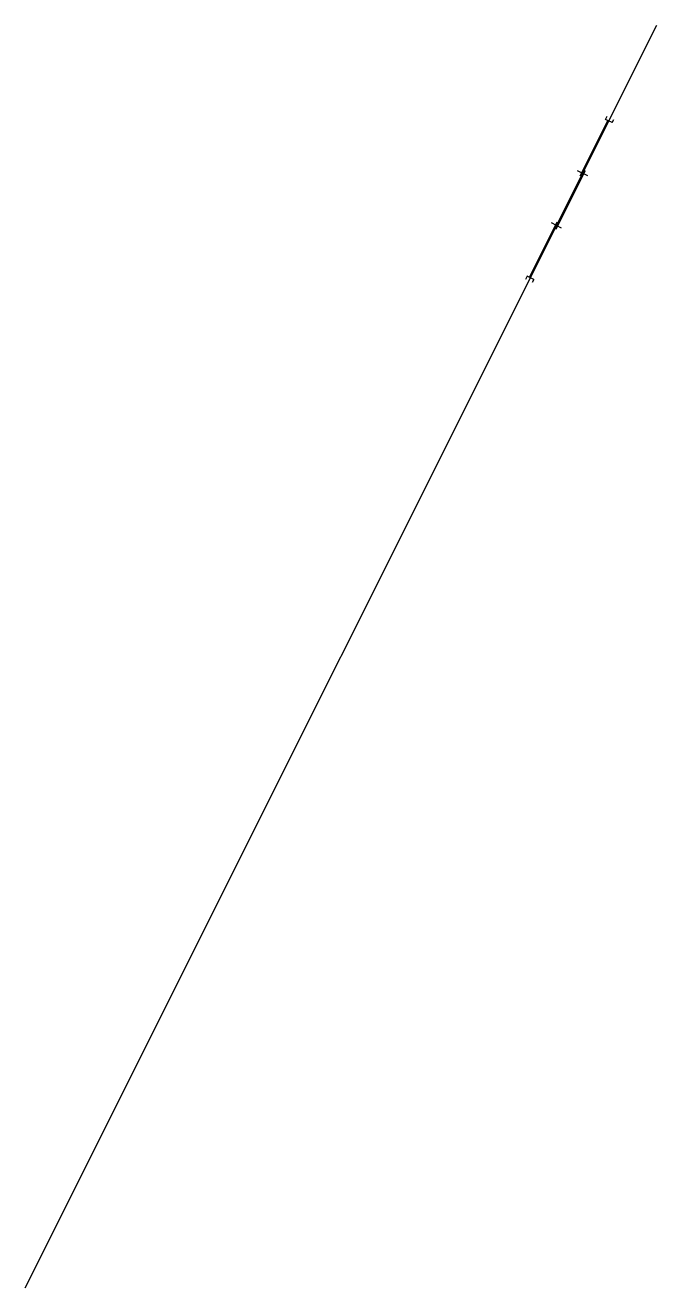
# Model space of a CAD drawing. Units: millimetres at full size, sheet at 1:100. Extents: x -15551 to -9429, y -9612 to 2633.
import ezdxf

# ---------------------------------------------------------------- set-up
doc = ezdxf.new("R2010")
doc.units = ezdxf.units.MM
doc.header["$LTSCALE"] = 100
doc.layers.add('0-0', color=7, linetype='Continuous')

msp = doc.modelspace()

# ---------------------------------------------------------------- linework, layer by layer
at = {"layer": '0-0'}
for p, q in [((-15551, -9612.2), (-9428.6, 2632.7)), ((-9924.1, 1719.9), (-9908.5, 1751.2)), ((-9861.5, 1688.5), (-9924.1, 1719.9)), ((-9861.5, 1688.5), (-9845.8, 1719.9)), ((-10172.6, 1171.4), (-9903.5, 1709.6)), ((-10404.6, 653.8), (-10119.8, 1223.3)), ((-10097, 1172.8), (-10195.4, 1222)), ((-10663.8, 189), (-10394.7, 727.2)), ((-10350.4, 665.9), (-10448.8, 715.1)), ((-10684.4, 199.3), (-10700, 168)), ((-10621.8, 168), (-10684.4, 199.3)), ((-10621.8, 168), (-10637.4, 136.7))]:
    msp.add_line(p, q, dxfattribs=at)

doc.saveas('drawing.dxf')
